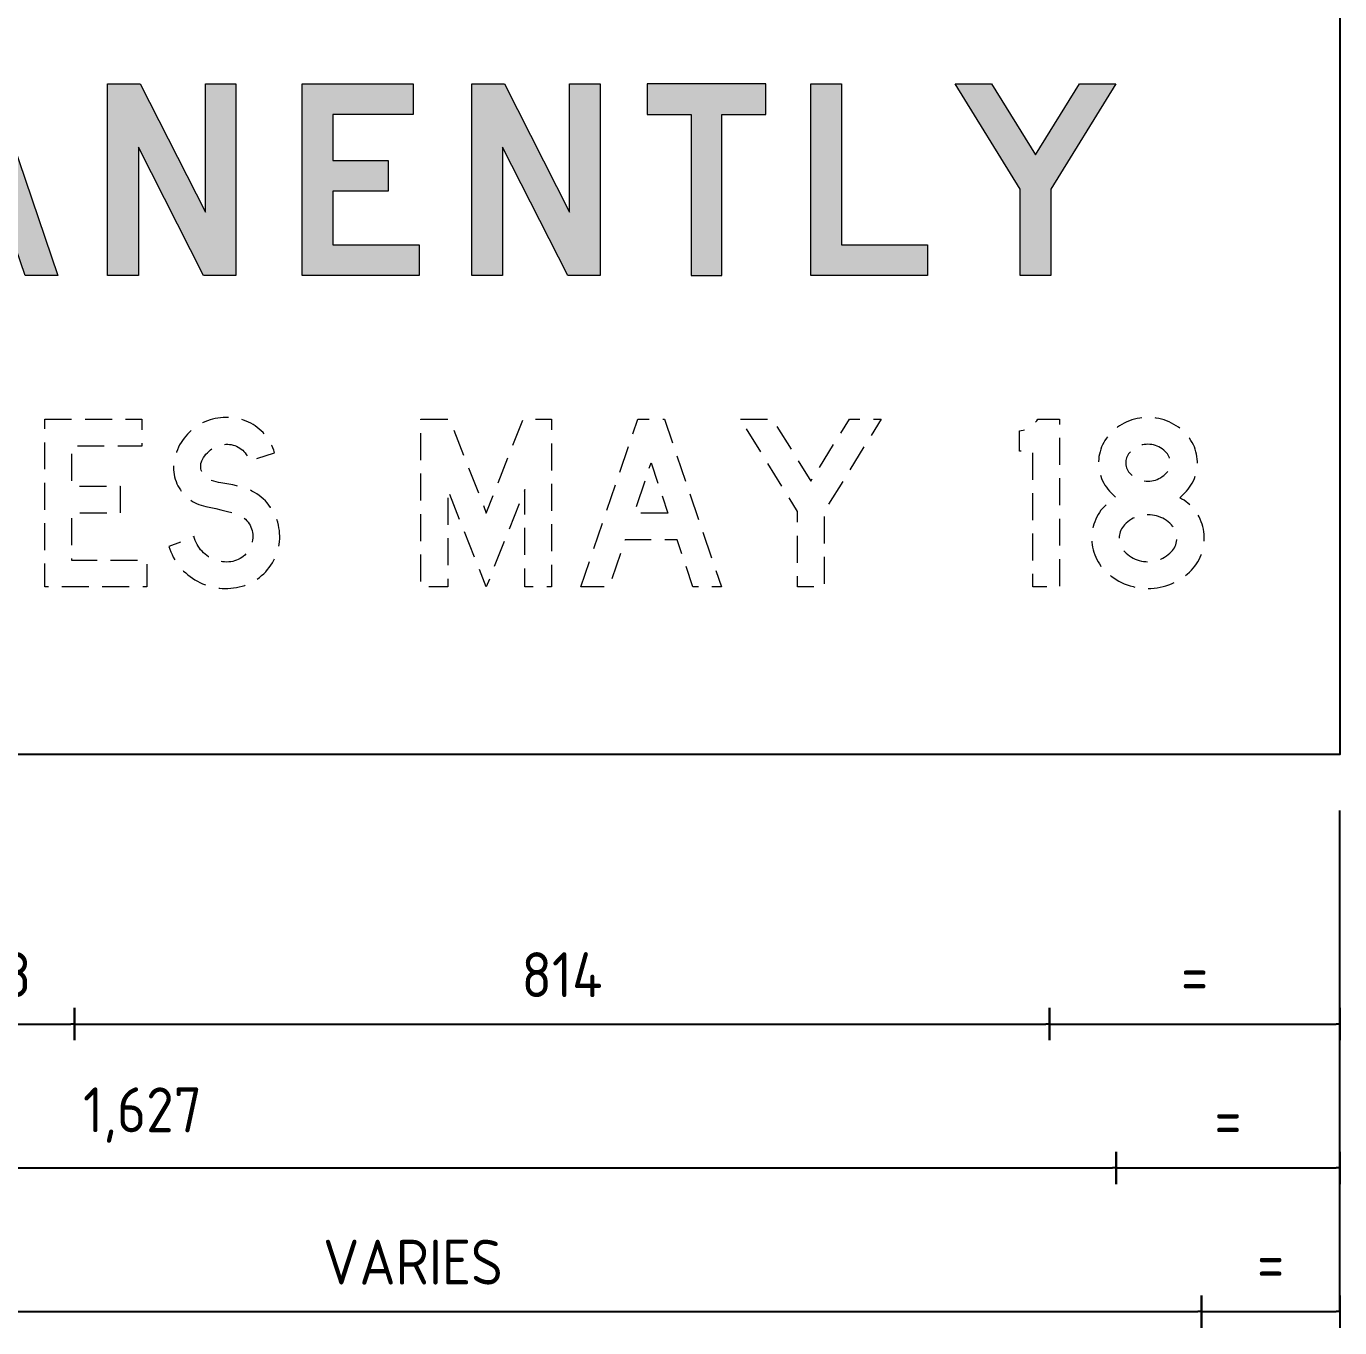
# Model space of a CAD drawing. Extents: x 0 to 420, y 0 to 297.
# Drawn here: x 171.9 to 245.1, y 147.6 to 220.1 of the extents above; entities that cross this region are included whole.
import ezdxf

# ---------------------------------------------------------------- set-up
doc = ezdxf.new("R2010")
doc.units = 0
doc.header["$LTSCALE"] = 12
doc.header["$MEASUREMENT"] = 0
doc.header["$PDSIZE"] = 4
doc.linetypes.add('HIDDEN2', pattern=[0.1875, 0.125, -0.0625])
doc.layers.get('0').update_dxf_attribs({"linetype": 'CONTINUOUS'})
doc.layers.get('DEFPOINTS').update_dxf_attribs({"linetype": 'CONTINUOUS'})
for name, color, linetype in [('L25', 1, 'CONTINUOUS'), ('L35', 3, 'CONTINUOUS'), ('T25', 1, 'CONTINUOUS')]:
    doc.layers.add(name, color=color, linetype=linetype)
doc.styles.add('ISO', font='iso')
doc.dimstyles.new('SIGNSDIM-15', dxfattribs={"dimtxt": 2.5, "dimasz": 0.2, "dimexe": 1.5, "dimexo": 2, "dimgap": 1.5, "dimtad": 1, "dimdec": 0, "dimlfac": 15, "dimrnd": 1, "dimdsep": 46, "dimlunit": 6, "dimtxsty": 'ISO', "dimblk": 'SGNDIM', "dimcen": 2.5, "dimse1": 1, "dimse2": 1, "dimadec": 0, "dimazin": 0, "dimtfac": 1, "dimtdec": 0, "dimtix": 1, "dimtmove": 0, "dimatfit": 3, "dimldrblk": 'SGNDIM', "dimfxl": 0, "dimtolj": 1, "dimtzin": 0, "dimarcsym": 0})

# ---------------------------------------------------------------- blocks, each defined once
blk = doc.blocks.new('SGNDIM')
for p, q in [((0, 4.5), (0, -4.5)), ((0, 0), (-1, 0))]:
    blk.add_line(p, q)
blk = doc.blocks.new('*D30')
at = {"layer": 'DEFPOINTS', "color": 0}
for p in [(165.436, 179.515), (174.629, 179.515), (174.629, 164.515)]:
    blk.add_point(p, dxfattribs=at)
at = {"layer": 'T25', "color": 0, "lineweight": -2}
blk.add_line((165.636, 164.515), (174.429, 164.515), dxfattribs=at)
at = {"layer": 'T25', "color": 0, "lineweight": -2, "xscale": 0.2, "yscale": 0.2, "zscale": 0.2, "rotation": 180}
blk.add_blockref('SGNDIM', (165.436, 164.515), dxfattribs=at)
at = {"layer": 'T25', "color": 0, "lineweight": -2, "xscale": 0.2, "yscale": 0.2, "zscale": 0.2}
blk.add_blockref('SGNDIM', (174.629, 164.515), dxfattribs=at)
at = {"layer": 'T25', "color": 0, "insert": (170.033, 167.265), "char_height": 2.5, "attachment_point": 5, "style": 'ISO'}
blk.add_mtext('\\A1;138', dxfattribs=at)
blk = doc.blocks.new('*D23')
at = {"layer": 'DEFPOINTS', "color": 0}
for p in [(174.629, 179.515), (228.922, 179.515), (228.922, 164.515)]:
    blk.add_point(p, dxfattribs=at)
at = {"layer": 'T25', "color": 0, "lineweight": -2}
blk.add_line((174.829, 164.515), (228.722, 164.515), dxfattribs=at)
at = {"layer": 'T25', "color": 0, "lineweight": -2, "xscale": 0.2, "yscale": 0.2, "zscale": 0.2, "rotation": 180}
blk.add_blockref('SGNDIM', (174.629, 164.515), dxfattribs=at)
at = {"layer": 'T25', "color": 0, "lineweight": -2, "xscale": 0.2, "yscale": 0.2, "zscale": 0.2}
blk.add_blockref('SGNDIM', (228.922, 164.515), dxfattribs=at)
at = {"layer": 'T25', "color": 0, "insert": (201.775, 167.265), "char_height": 2.5, "attachment_point": 5, "style": 'ISO'}
blk.add_mtext('\\A1;814', dxfattribs=at)
blk = doc.blocks.new('*D33')
at = {"layer": 'DEFPOINTS', "color": 0}
for p in [(228.922, 179.515), (245.083, 179.515), (245.083, 164.515)]:
    blk.add_point(p, dxfattribs=at)
at = {"layer": 'T25', "color": 0, "lineweight": -2}
blk.add_line((229.122, 164.515), (244.883, 164.515), dxfattribs=at)
at = {"layer": 'T25', "color": 0, "lineweight": -2, "xscale": 0.2, "yscale": 0.2, "zscale": 0.2, "rotation": 180}
blk.add_blockref('SGNDIM', (228.922, 164.515), dxfattribs=at)
at = {"layer": 'T25', "color": 0, "lineweight": -2, "xscale": 0.2, "yscale": 0.2, "zscale": 0.2}
blk.add_blockref('SGNDIM', (245.083, 164.515), dxfattribs=at)
at = {"layer": 'T25', "color": 0, "insert": (237.002, 167.265), "char_height": 2.5, "attachment_point": 5, "style": 'ISO'}
blk.add_mtext('\\A1;{\\Fiso;=}', dxfattribs=at)
blk = doc.blocks.new('*D22')
at = {"layer": 'DEFPOINTS', "color": 0}
for p in [(124.196, 179.515), (232.637, 179.515), (232.637, 156.515)]:
    blk.add_point(p, dxfattribs=at)
at = {"layer": 'T25', "color": 0, "lineweight": -2}
blk.add_line((124.396, 156.515), (232.437, 156.515), dxfattribs=at)
at = {"layer": 'T25', "color": 0, "lineweight": -2, "xscale": 0.2, "yscale": 0.2, "zscale": 0.2, "rotation": 180}
blk.add_blockref('SGNDIM', (124.196, 156.515), dxfattribs=at)
at = {"layer": 'T25', "color": 0, "lineweight": -2, "xscale": 0.2, "yscale": 0.2, "zscale": 0.2}
blk.add_blockref('SGNDIM', (232.637, 156.515), dxfattribs=at)
at = {"layer": 'T25', "color": 0, "insert": (178.417, 159.453), "char_height": 2.5, "attachment_point": 5, "style": 'ISO'}
blk.add_mtext('\\A1;1,627', dxfattribs=at)
blk = doc.blocks.new('*D32')
at = {"layer": 'DEFPOINTS', "color": 0}
for p in [(232.637, 179.515), (245.083, 179.515), (245.083, 156.515)]:
    blk.add_point(p, dxfattribs=at)
at = {"layer": 'T25', "color": 0, "lineweight": -2}
blk.add_line((232.837, 156.515), (244.883, 156.515), dxfattribs=at)
at = {"layer": 'T25', "color": 0, "lineweight": -2, "xscale": 0.2, "yscale": 0.2, "zscale": 0.2, "rotation": 180}
blk.add_blockref('SGNDIM', (232.637, 156.515), dxfattribs=at)
at = {"layer": 'T25', "color": 0, "lineweight": -2, "xscale": 0.2, "yscale": 0.2, "zscale": 0.2}
blk.add_blockref('SGNDIM', (245.083, 156.515), dxfattribs=at)
at = {"layer": 'T25', "color": 0, "insert": (238.86, 159.265), "char_height": 2.5, "attachment_point": 5, "style": 'ISO'}
blk.add_mtext('\\A1;{\\Fiso;=}', dxfattribs=at)
blk = doc.blocks.new('*D29')
at = {"layer": 'DEFPOINTS', "color": 0}
for p in [(149.57, 179.515), (237.385, 148.515), (237.385, 148.515)]:
    blk.add_point(p, dxfattribs=at)
at = {"layer": 'T25', "color": 0, "lineweight": -2}
blk.add_line((149.77, 148.515), (237.185, 148.515), dxfattribs=at)
at = {"layer": 'T25', "color": 0, "lineweight": -2, "xscale": 0.2, "yscale": 0.2, "zscale": 0.2, "rotation": 180}
blk.add_blockref('SGNDIM', (149.57, 148.515), dxfattribs=at)
at = {"layer": 'T25', "color": 0, "lineweight": -2, "xscale": 0.2, "yscale": 0.2, "zscale": 0.2}
blk.add_blockref('SGNDIM', (237.385, 148.515), dxfattribs=at)
at = {"layer": 'T25', "color": 0, "insert": (193.477, 151.265), "char_height": 2.5, "attachment_point": 5, "style": 'ISO'}
blk.add_mtext('\\A1;{\\Fiso;VARIES}', dxfattribs=at)
blk = doc.blocks.new('*D31')
at = {"layer": 'DEFPOINTS', "color": 0}
for p in [(237.385, 179.515), (245.083, 179.515), (245.083, 148.515)]:
    blk.add_point(p, dxfattribs=at)
at = {"layer": 'T25', "color": 0, "lineweight": -2}
blk.add_line((237.585, 148.515), (244.883, 148.515), dxfattribs=at)
at = {"layer": 'T25', "color": 0, "lineweight": -2, "xscale": 0.2, "yscale": 0.2, "zscale": 0.2, "rotation": 180}
blk.add_blockref('SGNDIM', (237.385, 148.515), dxfattribs=at)
at = {"layer": 'T25', "color": 0, "lineweight": -2, "xscale": 0.2, "yscale": 0.2, "zscale": 0.2}
blk.add_blockref('SGNDIM', (245.083, 148.515), dxfattribs=at)
at = {"layer": 'T25', "color": 0, "insert": (241.234, 151.265), "char_height": 2.5, "attachment_point": 5, "style": 'ISO'}
blk.add_mtext('\\A1;{\\Fiso;=}', dxfattribs=at)

msp = doc.modelspace()

# ---------------------------------------------------------------- hatches: boundary and pattern name
at = {"layer": 'L25'}
h = msp.add_hatch(color=256, dxfattribs=at)
h.paths.add_polyline_path([(134.212, 216.856), (140.396, 216.856), (140.396, 215.146), (135.922, 215.146), (135.922, 212.59), (139.008, 212.59), (139.008, 210.88), (135.922, 210.88), (135.922, 207.895), (140.718, 207.895), (140.718, 206.185), (134.212, 206.185)])
h.paths.add_polyline_path([(153.647, 216.856), (155.458, 216.856), (157.805, 210.88), (160.153, 216.856), (161.964, 216.856), (161.964, 206.185), (160.26, 206.185), (160.26, 212.376), (157.805, 206.185), (155.356, 212.376), (155.356, 206.185), (153.647, 206.185)])
h.paths.add_polyline_path([(170.287, 210.88), (168.154, 210.88), (169.22, 214.079)], flags=16)
h.paths.add_polyline_path([(164.746, 206.185), (168.368, 216.856), (170.072, 216.856), (173.695, 206.185), (171.884, 206.185), (170.871, 209.176), (167.57, 209.176), (166.557, 206.185)])
h.paths.add_polyline_path([(176.477, 216.856), (178.294, 216.856), (181.917, 209.706), (181.917, 216.856), (183.621, 216.856), (183.621, 206.185), (181.809, 206.185), (178.187, 213.335), (178.187, 206.185), (176.477, 206.185)])
h.paths.add_polyline_path([(187.309, 216.856), (193.493, 216.856), (193.493, 215.146), (189.018, 215.146), (189.018, 212.59), (192.105, 212.59), (192.105, 210.88), (189.018, 210.88), (189.018, 207.895), (193.815, 207.895), (193.815, 206.185), (187.309, 206.185)])
h.paths.add_polyline_path([(196.764, 216.856), (198.575, 216.856), (202.203, 209.706), (202.203, 216.856), (203.907, 216.856), (203.907, 206.185), (202.096, 206.185), (198.468, 213.335), (198.468, 206.185), (196.764, 206.185)])
h.paths.add_polyline_path([(206.517, 216.856), (206.517, 215.146), (208.971, 215.146), (208.971, 206.185), (210.675, 206.185), (210.675, 215.146), (213.124, 215.146), (213.124, 216.856)])
h.paths.add_polyline_path([(215.632, 216.856), (217.336, 216.856), (217.336, 207.895), (222.132, 207.895), (222.132, 206.185), (215.632, 206.185)])
h.paths.add_polyline_path([(223.664, 216.856), (225.689, 216.856), (228.144, 212.906), (230.593, 216.856), (232.618, 216.856), (228.996, 210.987), (228.996, 206.185), (227.292, 206.185), (227.292, 210.987)])
h.paths.add_polyline_path([(128.391, 212.59), (125.942, 212.59), (125.942, 215.146), (128.391, 215.146), (128.492, 215.146), (128.594, 215.134), (128.689, 215.116), (128.784, 215.086), (128.88, 215.051), (128.975, 215.009), (129.058, 214.961), (129.142, 214.908), (129.225, 214.842), (129.297, 214.777), (129.368, 214.699), (129.428, 214.622), (129.481, 214.538), (129.535, 214.449), (129.577, 214.359), (129.606, 214.264), (129.636, 214.169), (129.654, 214.068), (129.666, 213.966), (129.672, 213.865), (129.666, 213.77), (129.654, 213.668), (129.636, 213.567), (129.606, 213.472), (129.577, 213.376), (129.535, 213.287), (129.481, 213.198), (129.428, 213.114), (129.368, 213.037), (129.297, 212.959), (129.225, 212.894), (129.142, 212.828), (129.058, 212.775), (128.975, 212.727), (128.88, 212.685), (128.784, 212.65), (128.689, 212.62), (128.594, 212.602), (128.492, 212.59)], flags=16)
h.paths.add_polyline_path([(128.391, 210.88), (125.942, 210.88), (125.942, 206.185), (124.232, 206.185), (124.232, 216.856), (128.391, 216.856), (128.546, 216.85), (128.701, 216.838), (128.862, 216.82), (129.011, 216.79), (129.166, 216.755), (129.315, 216.713), (129.463, 216.659), (129.606, 216.6), (129.749, 216.534), (129.886, 216.457), (130.018, 216.379), (130.149, 216.29), (130.274, 216.195), (130.393, 216.093), (130.506, 215.986), (130.613, 215.873), (130.715, 215.754), (130.81, 215.629), (130.899, 215.497), (130.983, 215.366), (131.054, 215.223), (131.12, 215.086), (131.179, 214.937), (131.233, 214.794), (131.275, 214.64), (131.31, 214.491), (131.34, 214.336), (131.358, 214.181), (131.37, 214.026), (131.376, 213.865), (131.37, 213.71), (131.358, 213.555), (131.34, 213.4), (131.31, 213.245), (131.275, 213.09), (131.233, 212.942), (131.179, 212.793), (131.12, 212.65), (131.054, 212.507), (130.983, 212.37), (130.899, 212.238), (130.81, 212.107), (130.715, 211.982), (130.613, 211.863), (130.506, 211.75), (130.393, 211.643), (130.274, 211.541), (130.149, 211.446), (130.018, 211.357), (129.886, 211.279), (129.749, 211.202), (129.606, 211.136), (129.463, 211.077), (129.315, 211.023), (129.166, 210.981), (129.011, 210.946), (128.862, 210.916), (128.701, 210.898), (128.546, 210.886)])
h.paths.add_polyline_path([(147.826, 212.59), (145.371, 212.59), (145.371, 215.146), (147.826, 215.146), (147.927, 215.146), (148.028, 215.134), (148.124, 215.116), (148.219, 215.086), (148.314, 215.051), (148.41, 215.009), (148.493, 214.961), (148.576, 214.908), (148.66, 214.842), (148.731, 214.777), (148.803, 214.699), (148.862, 214.622), (148.916, 214.538), (148.97, 214.449), (149.011, 214.359), (149.041, 214.264), (149.071, 214.169), (149.089, 214.068), (149.101, 213.966), (149.107, 213.865), (149.101, 213.77), (149.089, 213.668), (149.071, 213.567), (149.041, 213.472), (149.011, 213.376), (148.97, 213.287), (148.916, 213.198), (148.862, 213.114), (148.803, 213.037), (148.731, 212.959), (148.66, 212.894), (148.576, 212.828), (148.493, 212.775), (148.41, 212.727), (148.314, 212.685), (148.219, 212.65), (148.124, 212.62), (148.028, 212.602), (147.927, 212.59)], flags=16)
h.paths.add_polyline_path([(148.999, 211.095), (150.811, 206.185), (148.999, 206.185), (147.289, 210.88), (145.371, 210.88), (145.371, 206.185), (143.667, 206.185), (143.667, 216.856), (147.826, 216.856), (147.981, 216.85), (148.135, 216.838), (148.29, 216.82), (148.445, 216.79), (148.6, 216.755), (148.749, 216.713), (148.898, 216.659), (149.041, 216.6), (149.184, 216.534), (149.321, 216.457), (149.452, 216.379), (149.583, 216.29), (149.708, 216.195), (149.828, 216.093), (149.941, 215.986), (150.048, 215.873), (150.149, 215.754), (150.245, 215.629), (150.334, 215.497), (150.417, 215.366), (150.489, 215.223), (150.554, 215.086), (150.614, 214.937), (150.668, 214.794), (150.709, 214.64), (150.745, 214.491), (150.775, 214.336), (150.793, 214.181), (150.805, 214.026), (150.811, 213.865), (150.805, 213.71), (150.793, 213.549), (150.775, 213.388), (150.745, 213.233), (150.709, 213.079), (150.662, 212.924), (150.608, 212.775), (150.548, 212.632), (150.477, 212.483), (150.399, 212.346), (150.316, 212.209), (150.227, 212.078), (150.131, 211.953), (150.024, 211.833), (149.917, 211.714), (149.798, 211.607), (149.679, 211.506), (149.553, 211.41), (149.416, 211.321), (149.285, 211.238), (149.142, 211.16)])

# ---------------------------------------------------------------- linework, layer by layer
at = {"color": 3, "lineweight": 0}
for points in [[(164.746, 206.185), (168.368, 216.856), (170.072, 216.856), (173.695, 206.185), (171.884, 206.185), (170.871, 209.176), (167.57, 209.176), (166.557, 206.185), (164.746, 206.185), (164.746, 206.185)], [(176.477, 216.856), (178.294, 216.856), (181.917, 209.706), (181.917, 216.856), (183.621, 216.856), (183.621, 206.185), (181.809, 206.185), (178.187, 213.335), (178.187, 206.185), (176.477, 206.185), (176.477, 216.856), (176.477, 216.856)], [(187.309, 216.856), (193.493, 216.856), (193.493, 215.146), (189.018, 215.146), (189.018, 212.59), (192.105, 212.59), (192.105, 210.88), (189.018, 210.88), (189.018, 207.895), (193.815, 207.895), (193.815, 206.185), (187.309, 206.185), (187.309, 216.856), (187.309, 216.856)], [(196.764, 216.856), (198.575, 216.856), (202.203, 209.706), (202.203, 216.856), (203.907, 216.856), (203.907, 206.185), (202.096, 206.185), (198.468, 213.335), (198.468, 206.185), (196.764, 206.185), (196.764, 216.856), (196.764, 216.856)], [(206.517, 216.856), (206.517, 215.146), (208.971, 215.146), (208.971, 206.185), (210.675, 206.185), (210.675, 215.146), (213.124, 215.146), (213.124, 216.856), (206.517, 216.856), (206.517, 216.856)], [(215.632, 216.856), (217.336, 216.856), (217.336, 207.895), (222.132, 207.895), (222.132, 206.185), (215.632, 206.185), (215.632, 216.856), (215.632, 216.856)], [(223.664, 216.856), (225.689, 216.856), (228.144, 212.906), (230.593, 216.856), (232.618, 216.856), (228.996, 210.987), (228.996, 206.185), (227.292, 206.185), (227.292, 210.987), (223.664, 216.856), (223.664, 216.856)]]:
    msp.add_lwpolyline(points, dxfattribs=at)
at = {"layer": 'L25'}
msp.add_line((245.083, 148.515), (245.083, 176.402), dxfattribs=at)
at = {"layer": 'L35'}
msp.add_lwpolyline([(111.75, 179.515), (111.75, 246.182), (245.083, 246.182), (245.083, 179.515)], close=True, dxfattribs=at)
at = {"layer": 'T25', "color": 1, "linetype": 'HIDDEN2', "lineweight": 0, "flags": 128}
for points in [[(181.941, 193.334), (182.221, 193.28), (182.501, 193.221), (182.781, 193.149), (183.156, 193.054), (183.525, 192.965), (183.627, 192.935), (183.728, 192.899), (183.823, 192.857), (183.913, 192.804), (184.002, 192.744), (184.079, 192.685), (184.157, 192.613), (184.234, 192.536), (184.3, 192.458), (184.353, 192.369), (184.407, 192.28), (184.455, 192.184), (184.49, 192.089), (184.52, 191.988), (184.544, 191.886), (184.556, 191.779), (184.562, 191.678), (184.562, 191.571), (184.55, 191.469), (184.532, 191.362), (184.508, 191.255), (184.473, 191.154), (184.431, 191.052), (184.383, 190.957), (184.324, 190.868), (184.258, 190.778), (184.187, 190.695), (184.115, 190.617), (184.032, 190.546), (183.942, 190.486), (183.853, 190.427), (183.752, 190.379), (183.656, 190.337), (183.549, 190.302), (183.448, 190.272), (183.341, 190.254), (183.221, 190.242), (183.102, 190.236), (182.983, 190.242), (182.87, 190.248), (182.751, 190.266), (182.638, 190.296), (182.524, 190.325), (182.411, 190.367), (182.304, 190.415), (182.197, 190.468), (182.095, 190.528), (181.994, 190.593), (181.905, 190.665), (181.815, 190.742), (181.732, 190.832), (181.655, 190.921), (181.583, 191.011), (181.517, 191.112), (181.458, 191.213), (181.404, 191.32), (181.357, 191.428), (181.321, 191.541), (181.291, 191.654), (179.891, 191.094), (179.939, 190.945), (179.998, 190.796), (180.064, 190.647), (180.135, 190.504), (180.219, 190.367), (180.302, 190.23), (180.397, 190.099), (180.493, 189.974), (180.6, 189.855), (180.707, 189.736), (180.826, 189.628), (180.946, 189.521), (181.071, 189.426), (181.202, 189.33), (181.339, 189.247), (181.476, 189.164), (181.619, 189.092), (181.768, 189.027), (181.917, 188.967), (182.066, 188.919), (182.221, 188.872), (182.375, 188.836), (182.536, 188.806), (182.691, 188.788), (182.852, 188.77), (183.013, 188.77), (183.174, 188.77), (183.335, 188.782), (183.49, 188.8), (183.65, 188.824), (183.805, 188.854), (183.96, 188.895), (184.109, 188.937), (184.252, 188.997), (184.395, 189.056), (184.538, 189.128), (184.675, 189.205), (184.806, 189.289), (184.931, 189.384), (185.051, 189.479), (185.17, 189.587), (185.277, 189.694), (185.384, 189.813), (185.479, 189.938), (185.569, 190.063), (185.652, 190.194), (185.73, 190.331), (185.801, 190.474), (185.861, 190.617), (185.914, 190.766), (185.962, 190.915), (185.998, 191.064), (186.028, 191.219), (186.045, 191.374), (186.057, 191.529), (186.057, 191.684), (186.051, 191.839), (186.04, 191.994), (186.016, 192.143), (185.986, 192.297), (185.95, 192.446), (185.902, 192.595), (185.849, 192.738), (185.783, 192.881), (185.712, 193.018), (185.634, 193.149), (185.551, 193.28), (185.462, 193.406), (185.36, 193.525), (185.259, 193.638), (185.146, 193.745), (185.027, 193.846), (184.908, 193.942), (184.782, 194.031), (184.651, 194.109), (184.514, 194.186), (184.377, 194.252), (184.234, 194.311), (184.085, 194.359), (183.871, 194.424), (183.656, 194.484), (183.442, 194.532), (183.221, 194.573), (183.001, 194.615), (182.781, 194.639), (182.644, 194.663), (182.512, 194.693), (182.381, 194.728), (182.25, 194.776), (182.125, 194.83), (182.06, 194.865), (181.994, 194.907), (181.935, 194.955), (181.875, 195.008), (181.827, 195.068), (181.78, 195.133), (181.744, 195.199), (181.714, 195.27), (181.69, 195.342), (181.672, 195.419), (181.66, 195.497), (181.66, 195.574), (181.66, 195.652), (181.672, 195.729), (181.696, 195.807), (181.72, 195.878), (181.756, 195.95), (181.815, 196.051), (181.881, 196.146), (181.952, 196.236), (182.03, 196.319), (182.113, 196.396), (182.203, 196.474), (182.298, 196.539), (182.399, 196.599), (182.501, 196.647), (182.608, 196.694), (182.721, 196.73), (182.828, 196.76), (182.947, 196.778), (183.061, 196.79), (183.162, 196.79), (183.263, 196.784), (183.364, 196.772), (183.466, 196.748), (183.561, 196.718), (183.656, 196.682), (183.752, 196.635), (183.835, 196.581), (183.919, 196.522), (183.996, 196.456), (184.067, 196.385), (184.139, 196.307), (184.199, 196.224), (184.252, 196.14), (184.294, 196.045), (184.336, 195.95), (184.365, 195.854), (185.765, 196.319), (185.724, 196.462), (185.67, 196.593), (185.617, 196.724), (185.551, 196.855), (185.479, 196.98), (185.402, 197.099), (185.319, 197.219), (185.229, 197.332), (185.128, 197.439), (185.027, 197.54), (184.919, 197.636), (184.812, 197.725), (184.693, 197.814), (184.574, 197.892), (184.449, 197.963), (184.318, 198.029), (184.187, 198.083), (184.05, 198.136), (183.913, 198.178), (183.776, 198.214), (183.633, 198.243), (183.49, 198.267), (183.347, 198.279), (183.204, 198.285), (183.061, 198.279), (182.912, 198.279), (182.763, 198.267), (182.614, 198.249), (182.465, 198.226), (182.322, 198.19), (182.179, 198.148), (182.036, 198.1), (181.893, 198.047), (181.762, 197.981), (181.625, 197.91), (181.5, 197.838), (181.375, 197.755), (181.255, 197.665), (181.136, 197.57), (181.029, 197.469), (180.922, 197.362), (180.826, 197.248), (180.731, 197.129), (180.642, 197.01), (180.564, 196.885), (180.487, 196.754), (180.421, 196.623), (180.362, 196.486), (180.308, 196.343), (180.26, 196.2), (180.225, 196.057), (180.195, 195.908), (180.171, 195.759), (180.153, 195.628), (180.147, 195.497), (180.153, 195.366), (180.165, 195.235), (180.183, 195.104), (180.207, 194.973), (180.243, 194.841), (180.284, 194.716), (180.332, 194.597), (180.391, 194.478), (180.457, 194.359), (180.528, 194.246), (180.606, 194.138), (180.689, 194.037), (180.779, 193.942), (180.874, 193.852), (180.975, 193.763), (181.083, 193.686), (181.196, 193.614), (181.309, 193.549), (181.434, 193.489), (181.553, 193.441), (181.684, 193.4), (181.809, 193.364)], [(236.175, 193.805), (236.455, 194.079), (236.55, 194.18), (236.64, 194.287), (236.723, 194.401), (236.801, 194.514), (236.872, 194.633), (236.932, 194.758), (236.991, 194.883), (237.039, 195.014), (237.075, 195.145), (237.111, 195.282), (237.134, 195.419), (237.152, 195.556), (237.158, 195.693), (237.158, 195.83), (237.152, 195.967), (237.134, 196.105), (237.111, 196.242), (237.075, 196.379), (237.039, 196.51), (236.991, 196.641), (236.932, 196.766), (236.872, 196.891), (236.801, 197.01), (236.723, 197.123), (236.64, 197.237), (236.55, 197.344), (236.455, 197.439), (236.348, 197.546), (236.229, 197.642), (236.11, 197.737), (235.984, 197.82), (235.853, 197.898), (235.722, 197.969), (235.585, 198.035), (235.442, 198.094), (235.299, 198.142), (235.156, 198.184), (235.007, 198.22), (234.858, 198.249), (234.709, 198.267), (234.561, 198.279), (234.406, 198.279), (234.257, 198.279), (234.102, 198.267), (233.953, 198.249), (233.804, 198.22), (233.655, 198.184), (233.512, 198.142), (233.369, 198.094), (233.226, 198.035), (233.089, 197.969), (232.958, 197.898), (232.827, 197.82), (232.702, 197.737), (232.583, 197.642), (232.463, 197.546), (232.356, 197.439), (232.261, 197.344), (232.171, 197.237), (232.088, 197.123), (232.011, 197.01), (231.939, 196.891), (231.879, 196.766), (231.82, 196.641), (231.772, 196.51), (231.737, 196.379), (231.701, 196.242), (231.677, 196.105), (231.665, 195.967), (231.653, 195.83), (231.653, 195.693), (231.665, 195.556), (231.677, 195.419), (231.701, 195.282), (231.737, 195.145), (231.772, 195.014), (231.82, 194.883), (231.879, 194.758), (231.939, 194.633), (232.011, 194.514), (232.088, 194.401), (232.171, 194.287), (232.261, 194.18), (232.356, 194.079), (232.636, 193.805), (232.517, 193.739), (232.398, 193.674), (232.285, 193.596), (232.183, 193.513), (232.076, 193.429), (231.981, 193.334), (231.885, 193.227), (231.79, 193.114), (231.707, 192.995), (231.629, 192.875), (231.558, 192.75), (231.498, 192.619), (231.439, 192.482), (231.391, 192.345), (231.355, 192.208), (231.319, 192.065), (231.296, 191.922), (231.278, 191.779), (231.272, 191.636), (231.272, 191.487), (231.278, 191.344), (231.296, 191.201), (231.319, 191.058), (231.355, 190.915), (231.391, 190.778), (231.439, 190.641), (231.498, 190.504), (231.558, 190.379), (231.629, 190.248), (231.707, 190.129), (231.79, 190.01), (231.885, 189.896), (231.981, 189.789), (232.1, 189.67), (232.225, 189.557), (232.362, 189.45), (232.499, 189.354), (232.636, 189.259), (232.785, 189.176), (232.934, 189.098), (233.089, 189.027), (233.244, 188.967), (233.405, 188.913), (233.572, 188.866), (233.732, 188.83), (233.899, 188.8), (234.066, 188.776), (234.239, 188.764), (234.406, 188.764), (234.572, 188.764), (234.745, 188.776), (234.912, 188.8), (235.079, 188.83), (235.246, 188.866), (235.407, 188.913), (235.567, 188.967), (235.722, 189.027), (235.877, 189.098), (236.026, 189.176), (236.175, 189.259), (236.318, 189.354), (236.455, 189.45), (236.586, 189.557), (236.711, 189.67), (236.83, 189.789), (236.926, 189.896), (237.021, 190.01), (237.105, 190.129), (237.182, 190.248), (237.254, 190.379), (237.313, 190.504), (237.373, 190.641), (237.42, 190.778), (237.462, 190.915), (237.492, 191.058), (237.516, 191.201), (237.534, 191.344), (237.539, 191.487), (237.539, 191.636), (237.534, 191.779), (237.516, 191.922), (237.492, 192.065), (237.462, 192.208), (237.42, 192.345), (237.373, 192.482), (237.313, 192.619), (237.254, 192.75), (237.182, 192.875), (237.105, 192.995), (237.021, 193.114), (236.926, 193.227), (236.83, 193.334), (236.735, 193.429), (236.634, 193.513), (236.527, 193.596), (236.413, 193.674), (236.3, 193.739)], [(235.43, 196.319), (235.359, 196.396), (235.281, 196.468), (235.198, 196.533), (235.109, 196.593), (235.019, 196.647), (234.924, 196.688), (234.823, 196.724), (234.721, 196.754), (234.614, 196.772), (234.513, 196.784), (234.406, 196.79), (234.298, 196.784), (234.197, 196.772), (234.09, 196.754), (233.989, 196.724), (233.893, 196.688), (233.792, 196.647), (233.703, 196.593), (233.613, 196.533), (233.53, 196.468), (233.452, 196.396), (233.381, 196.319), (233.327, 196.259), (233.286, 196.188), (233.25, 196.116), (233.214, 196.039), (233.19, 195.962), (233.178, 195.884), (233.172, 195.801), (233.172, 195.723), (233.178, 195.64), (233.19, 195.562), (233.214, 195.479), (233.25, 195.407), (233.286, 195.336), (233.327, 195.264), (233.381, 195.199), (233.452, 195.127), (233.53, 195.056), (233.613, 194.99), (233.703, 194.931), (233.792, 194.877), (233.893, 194.835), (233.989, 194.8), (234.09, 194.77), (234.197, 194.752), (234.298, 194.734), (234.406, 194.734), (234.513, 194.734), (234.614, 194.752), (234.721, 194.77), (234.823, 194.8), (234.924, 194.835), (235.019, 194.877), (235.109, 194.931), (235.198, 194.99), (235.281, 195.056), (235.359, 195.127), (235.43, 195.199), (235.484, 195.264), (235.526, 195.336), (235.567, 195.407), (235.597, 195.479), (235.621, 195.562), (235.633, 195.64), (235.645, 195.723), (235.645, 195.801), (235.633, 195.884), (235.621, 195.962), (235.597, 196.039), (235.567, 196.116), (235.526, 196.188), (235.484, 196.259)], [(235.71, 192.309), (235.627, 192.393), (235.532, 192.47), (235.436, 192.548), (235.335, 192.613), (235.228, 192.673), (235.115, 192.72), (235.001, 192.768), (234.888, 192.804), (234.769, 192.834), (234.65, 192.852), (234.525, 192.863), (234.406, 192.869), (234.286, 192.863), (234.161, 192.852), (234.042, 192.834), (233.923, 192.804), (233.81, 192.768), (233.697, 192.72), (233.583, 192.673), (233.482, 192.613), (233.375, 192.548), (233.28, 192.47), (233.19, 192.393), (233.101, 192.309), (233.041, 192.238), (232.988, 192.166), (232.94, 192.089), (232.898, 192.006), (232.863, 191.922), (232.833, 191.833), (232.815, 191.743), (232.803, 191.654), (232.803, 191.565), (232.803, 191.469), (232.815, 191.38), (232.833, 191.291), (232.863, 191.201), (232.898, 191.118), (232.94, 191.034), (232.988, 190.957), (233.041, 190.885), (233.101, 190.814), (233.19, 190.731), (233.28, 190.653), (233.375, 190.576), (233.482, 190.51), (233.583, 190.45), (233.697, 190.403), (233.81, 190.355), (233.923, 190.319), (234.042, 190.29), (234.161, 190.272), (234.286, 190.26), (234.406, 190.254), (234.525, 190.26), (234.65, 190.272), (234.769, 190.29), (234.888, 190.319), (235.001, 190.355), (235.115, 190.403), (235.228, 190.45), (235.335, 190.51), (235.436, 190.576), (235.532, 190.653), (235.627, 190.731), (235.71, 190.814), (235.77, 190.885), (235.83, 190.957), (235.877, 191.034), (235.913, 191.118), (235.949, 191.201), (235.979, 191.291), (235.996, 191.38), (236.008, 191.469), (236.014, 191.565), (236.008, 191.654), (235.996, 191.743), (235.979, 191.833), (235.949, 191.922), (235.913, 192.006), (235.877, 192.089), (235.83, 192.166), (235.77, 192.238)]]:
    msp.add_lwpolyline(points, close=True, dxfattribs=at)
for points in [[(172.974, 198.19), (178.384, 198.19), (178.384, 196.694), (174.469, 196.694), (174.469, 194.454), (177.174, 194.454), (177.174, 192.965), (174.469, 192.965), (174.469, 190.349), (178.664, 190.349), (178.664, 188.854), (172.974, 188.854), (172.974, 198.19), (172.974, 198.19)], [(193.922, 198.19), (195.507, 198.19), (197.562, 192.965), (199.612, 198.19), (201.196, 198.19), (201.196, 188.854), (199.707, 188.854), (199.707, 194.27), (197.562, 188.854), (195.417, 194.27), (195.417, 188.854), (193.922, 188.854), (193.922, 198.19), (193.922, 198.19)], [(202.823, 188.854), (205.992, 198.19), (207.482, 198.19), (210.658, 188.854), (209.067, 188.854), (208.185, 191.469), (205.289, 191.469), (204.408, 188.854), (202.823, 188.854), (202.823, 188.854)], [(211.712, 198.19), (213.488, 198.19), (215.632, 194.734), (217.777, 198.19), (219.547, 198.19), (216.377, 193.054), (216.377, 188.854), (214.888, 188.854), (214.888, 193.054), (211.712, 198.19), (211.712, 198.19)], [(228.275, 198.19), (229.484, 198.19), (229.484, 188.854), (227.995, 188.854), (227.995, 196.414), (227.25, 196.414), (227.25, 197.534), (227.351, 197.552), (227.453, 197.576), (227.554, 197.606), (227.649, 197.648), (227.745, 197.689), (227.834, 197.743), (227.923, 197.803), (228.001, 197.868), (228.078, 197.94), (228.15, 198.017), (228.215, 198.1), (228.275, 198.19), (228.275, 198.19)], [(207.673, 192.965), (205.808, 192.965), (206.737, 195.759), (207.673, 192.965), (207.673, 192.965)]]:
    msp.add_lwpolyline(points, dxfattribs=at)

# ---------------------------------------------------------------- dimensions: what is measured, and where the dimension line sits
at = {"layer": 'T25'}
for base, p1, p2, picture, middle in [((232.637, 156.515), (124.196, 179.515), (232.637, 179.515), '*D22', (178.417, 159.453)), ((174.629, 164.515), (165.436, 179.515), (174.629, 179.515), '*D30', (170.033, 167.265)), ((228.922, 164.515), (174.629, 179.515), (228.922, 179.515), '*D23', (201.775, 167.265))]:
    dim = msp.add_linear_dim(base=base, p1=p1, p2=p2, dimstyle='SIGNSDIM-15', dxfattribs=at)
    dim.commit()
    dim.dimension.update_dxf_attribs({"geometry": picture, "text_midpoint": middle})
for base, p1, p2, text, picture, middle in [((237.385, 148.515), (149.57, 179.515), (237.385, 148.515), '{\\Fiso;VARIES}', '*D29', (193.477, 151.265)), ((245.083, 164.515), (228.922, 179.515), (245.083, 179.515), '{\\Fiso;=}', '*D33', (237.002, 167.265)), ((245.083, 156.515), (232.637, 179.515), (245.083, 179.515), '{\\Fiso;=}', '*D32', (238.86, 159.265)), ((245.083, 148.515), (237.385, 179.515), (245.083, 179.515), '{\\Fiso;=}', '*D31', (241.234, 151.265))]:
    dim = msp.add_linear_dim(base=base, p1=p1, p2=p2, text=text, dimstyle='SIGNSDIM-15', dxfattribs=at)
    dim.commit()
    dim.dimension.update_dxf_attribs({"geometry": picture, "text_midpoint": middle})

doc.saveas('drawing.dxf')
